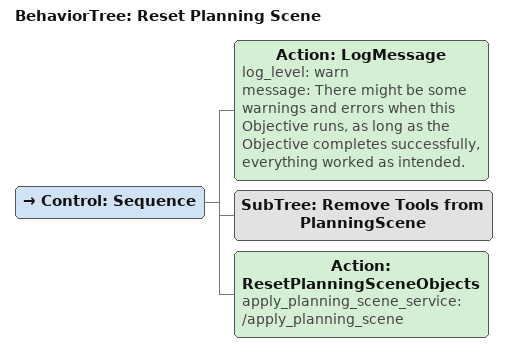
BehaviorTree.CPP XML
<?xml version="1.0" encoding="UTF-8" ?>
<root BTCPP_format="4" main_tree_to_execute="Reset Planning Scene">
  <BehaviorTree ID="Reset Planning Scene" _description="" _hardcoded="false">
    <Control ID="Sequence">
      <Action
        ID="LogMessage"
        log_level="warn"
        message="There might be some warnings and errors when this Objective runs, as long as the Objective completes successfully, everything worked as intended."
      />
      <SubTree ID="Remove Tools from PlanningScene" />
      <Action
        ID="ResetPlanningSceneObjects"
        apply_planning_scene_service="/apply_planning_scene"
      />
    </Control>
  </BehaviorTree>
</root>
